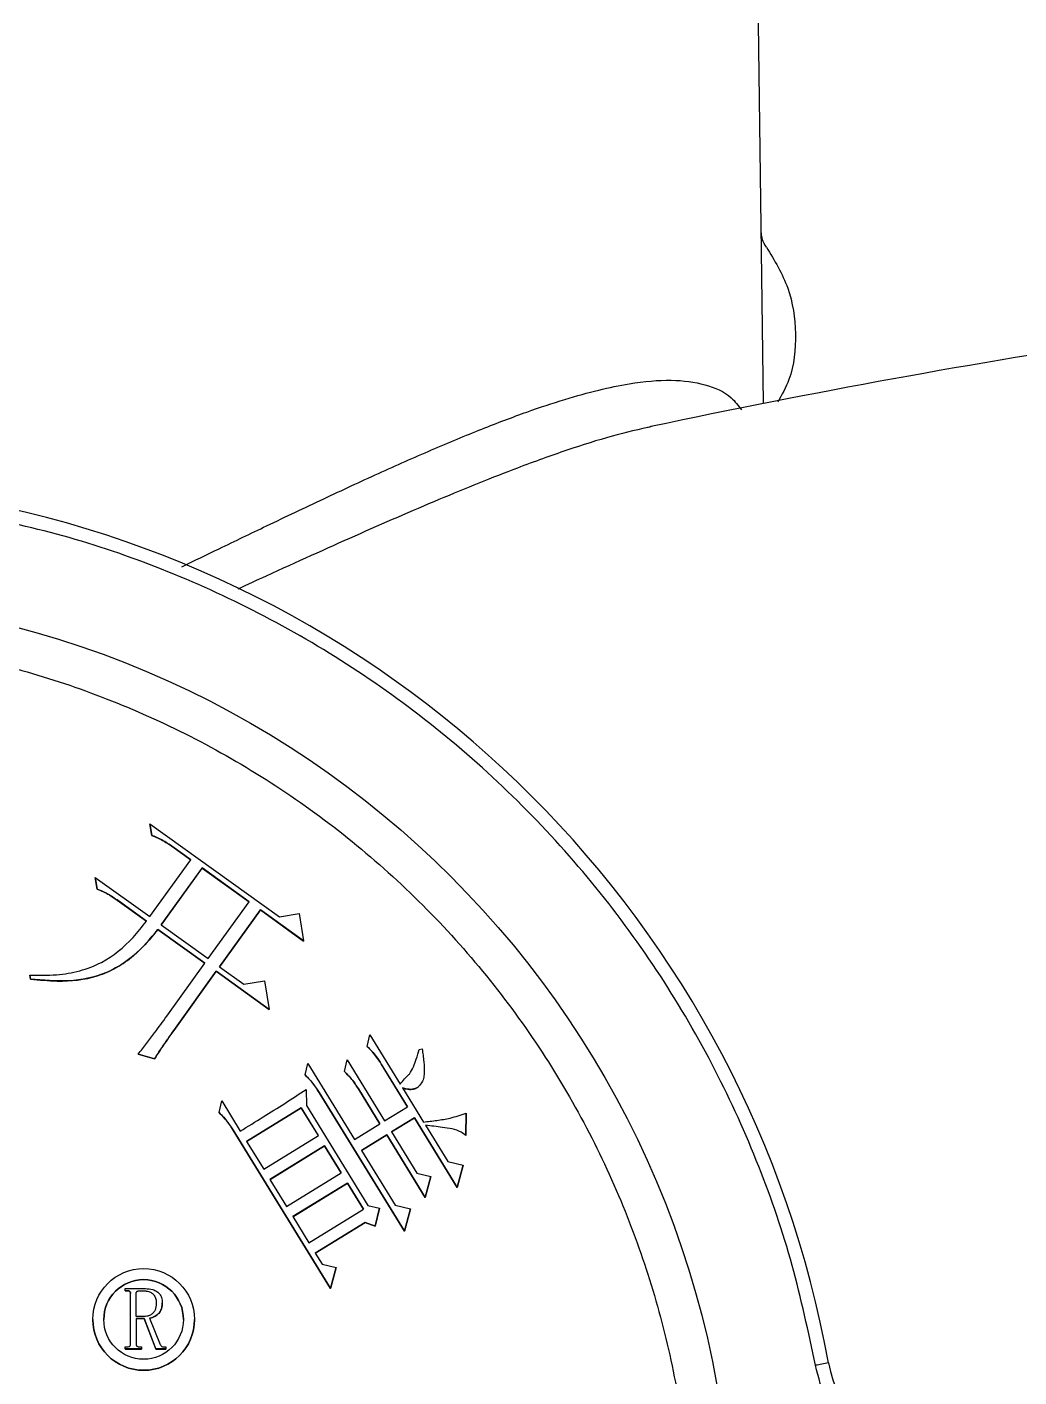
# Model space of a CAD drawing. Header units: millimetres. Extents: x 2085 to 4229, y 754 to 2271.
# Drawn here: x 3627.2 to 3701.2, y 2050.2 to 2150.9 of the extents above; entities that cross this region are included whole.
import ezdxf

# ---------------------------------------------------------------- set-up
doc = ezdxf.new("R2010")
doc.units = ezdxf.units.MM

msp = doc.modelspace()

# ---------------------------------------------------------------- linework, layer by layer
at = {"color": 7, "linetype": 'Continuous', "lineweight": 25}
for p, q in [((3682.16, 2122.789), (3681.789, 2151.154)), ((3673.508, 2121.017), (3673.706, 2121.053)), ((3636.544, 2090.582), (3636.4, 2091.455)), ((3636.4, 2091.455), (3646.063, 2084.512)), ((3636.4, 2091.455), (3636.4, 2091.453)), ((3636.4, 2091.453), (3636.544, 2090.579)), ((3636.544, 2090.582), (3636.544, 2090.579)), ((3639.436, 2088.761), (3638.023, 2089.775)), ((3638.023, 2089.775), (3638.023, 2089.773)), ((3638.023, 2089.773), (3639.435, 2088.759)), ((3636.39, 2084.523), (3639.436, 2088.761)), ((3640.284, 2088.152), (3637.237, 2083.914)), ((3637.238, 2083.913), (3640.284, 2088.15)), ((3643.787, 2085.635), (3640.284, 2088.152)), ((3640.284, 2088.152), (3640.284, 2088.15)), ((3640.284, 2088.15), (3643.786, 2085.633)), ((3632.465, 2086.572), (3632.321, 2087.445)), ((3632.321, 2087.445), (3636.39, 2084.523)), ((3632.321, 2087.445), (3632.321, 2087.443)), ((3632.321, 2087.443), (3632.465, 2086.57)), ((3632.465, 2086.572), (3632.465, 2086.57)), ((3636.146, 2084.183), (3633.942, 2085.766)), ((3633.942, 2085.766), (3633.942, 2085.764)), ((3633.942, 2085.764), (3636.146, 2084.181)), ((3640.741, 2081.397), (3643.787, 2085.635)), ((3644.635, 2085.026), (3641.588, 2080.788)), ((3641.589, 2080.787), (3644.635, 2085.024)), ((3647.855, 2082.709), (3644.635, 2085.026)), ((3644.635, 2085.026), (3644.635, 2085.024)), ((3644.635, 2085.024), (3647.855, 2082.707)), ((3646.063, 2084.512), (3647.522, 2084.749)), ((3647.522, 2084.749), (3647.855, 2082.709)), ((3640.497, 2081.058), (3636.993, 2083.575)), ((3636.993, 2083.575), (3636.993, 2083.573)), ((3636.993, 2083.573), (3640.496, 2081.056)), ((3637.237, 2083.914), (3640.741, 2081.397)), ((3647.855, 2082.709), (3647.855, 2082.707)), ((3637.653, 2077.102), (3640.497, 2081.058)), ((3627.48, 2079.871), (3627.431, 2080.164)), ((3627.431, 2080.164), (3627.431, 2080.162)), ((3627.431, 2080.162), (3627.48, 2079.869)), ((3641.344, 2080.449), (3638.177, 2076.041)), ((3638.177, 2076.039), (3641.344, 2080.447)), ((3645.3, 2077.606), (3641.344, 2080.449)), ((3641.344, 2080.449), (3641.344, 2080.447)), ((3641.344, 2080.447), (3645.3, 2077.603)), ((3641.588, 2080.788), (3643.397, 2079.488)), ((3627.48, 2079.871), (3627.48, 2079.869)), ((3643.397, 2079.488), (3644.95, 2079.743)), ((3644.95, 2079.743), (3645.3, 2077.606)), ((3645.3, 2077.606), (3645.3, 2077.603)), ((3638.177, 2076.041), (3638.177, 2076.039)), ((3652.606, 2074.846), (3652.811, 2075.704)), ((3652.811, 2075.704), (3655.064, 2072.041)), ((3636.731, 2073.91), (3635.527, 2074.259)), ((3635.527, 2074.259), (3635.527, 2074.257)), ((3635.527, 2074.257), (3636.731, 2073.907)), ((3656.487, 2074.625), (3656.7, 2074.676)), ((3636.731, 2073.91), (3636.731, 2073.907)), ((3647.967, 2072.724), (3648.173, 2073.582)), ((3648.173, 2073.582), (3651.661, 2067.911)), ((3650.903, 2072.981), (3651.108, 2073.842)), ((3651.108, 2073.842), (3653.906, 2069.293)), ((3655.619, 2070.346), (3653.656, 2073.536)), ((3653.656, 2073.536), (3653.656, 2073.534)), ((3653.656, 2073.534), (3655.618, 2070.345)), ((3656.857, 2073.096), (3656.857, 2073.098)), ((3648.062, 2071.643), (3648.075, 2070.428)), ((3655.377, 2061.076), (3649.018, 2071.414)), ((3649.018, 2071.414), (3649.018, 2071.412)), ((3649.018, 2071.412), (3655.377, 2061.074)), ((3653.551, 2069.075), (3651.953, 2071.674)), ((3651.953, 2071.674), (3651.953, 2071.672)), ((3651.953, 2071.672), (3653.55, 2069.074)), ((3655.246, 2071.746), (3656.81, 2069.206)), ((3641.551, 2069.917), (3641.757, 2070.775)), ((3641.757, 2070.775), (3643.136, 2068.53)), ((3647.685, 2070.269), (3643.608, 2067.762)), ((3643.609, 2067.76), (3647.685, 2070.267)), ((3648.959, 2068.201), (3647.685, 2070.269)), ((3647.685, 2070.269), (3647.685, 2070.267)), ((3647.685, 2070.267), (3648.958, 2068.201)), ((3648.075, 2070.428), (3652.655, 2062.985)), ((3653.906, 2069.293), (3655.619, 2070.346)), ((3651.661, 2067.911), (3653.551, 2069.075)), ((3656.127, 2069.519), (3654.414, 2068.466)), ((3654.415, 2068.464), (3656.127, 2069.517)), ((3659.325, 2064.32), (3656.127, 2069.519)), ((3656.127, 2069.519), (3656.127, 2069.517)), ((3656.127, 2069.517), (3659.325, 2064.318)), ((3656.954, 2068.969), (3658.626, 2066.252)), ((3659.99, 2069.858), (3659.949, 2068.204)), ((3659.949, 2068.202), (3659.99, 2069.856)), ((3659.99, 2069.858), (3659.99, 2069.856)), ((3649.87, 2056.792), (3642.602, 2068.607)), ((3642.602, 2068.607), (3642.602, 2068.605)), ((3642.602, 2068.605), (3649.87, 2056.79)), ((3644.882, 2065.694), (3648.959, 2068.201)), ((3654.06, 2068.247), (3652.169, 2067.084)), ((3652.17, 2067.082), (3654.06, 2068.245)), ((3656.931, 2063.581), (3654.06, 2068.247)), ((3654.06, 2068.247), (3654.06, 2068.245)), ((3654.06, 2068.245), (3656.931, 2063.578)), ((3654.414, 2068.466), (3656.304, 2065.394)), ((3659.949, 2068.204), (3659.949, 2068.202)), ((3643.608, 2067.762), (3644.882, 2065.694)), ((3649.429, 2067.433), (3645.352, 2064.926)), ((3645.353, 2064.925), (3649.429, 2067.431)), ((3650.667, 2065.425), (3649.429, 2067.433)), ((3649.429, 2067.433), (3649.429, 2067.431)), ((3649.429, 2067.431), (3650.666, 2065.424)), ((3652.169, 2067.084), (3654.679, 2063.008)), ((3658.626, 2066.252), (3659.772, 2065.979)), ((3659.772, 2065.979), (3659.325, 2064.32)), ((3659.325, 2064.318), (3659.772, 2065.977)), ((3659.772, 2065.979), (3659.772, 2065.977)), ((3645.352, 2064.926), (3646.59, 2062.918)), ((3646.59, 2062.918), (3650.667, 2065.425)), ((3656.304, 2065.394), (3657.355, 2065.142)), ((3657.355, 2065.142), (3656.931, 2063.581)), ((3656.931, 2063.578), (3657.355, 2065.14)), ((3657.355, 2065.142), (3657.355, 2065.14)), ((3651.139, 2064.657), (3647.063, 2062.15)), ((3647.064, 2062.148), (3651.139, 2064.655)), ((3652.336, 2062.707), (3651.139, 2064.657)), ((3651.139, 2064.657), (3651.139, 2064.655)), ((3651.139, 2064.655), (3652.335, 2062.707)), ((3659.325, 2064.32), (3659.325, 2064.318)), ((3652.655, 2062.985), (3653.515, 2062.782)), ((3654.679, 2063.008), (3655.822, 2062.735)), ((3656.931, 2063.581), (3656.931, 2063.578)), ((3647.063, 2062.15), (3648.26, 2060.2)), ((3648.26, 2060.2), (3652.336, 2062.707)), ((3653.515, 2062.782), (3653.197, 2061.444)), ((3653.197, 2061.441), (3653.515, 2062.78)), ((3653.515, 2062.782), (3653.515, 2062.78)), ((3655.822, 2062.735), (3655.377, 2061.076)), ((3655.377, 2061.074), (3655.822, 2062.733)), ((3655.822, 2062.735), (3655.822, 2062.733)), ((3652.454, 2061.721), (3648.733, 2059.432)), ((3648.734, 2059.431), (3652.454, 2061.719)), ((3653.197, 2061.444), (3652.454, 2061.721)), ((3652.454, 2061.721), (3652.454, 2061.719)), ((3652.454, 2061.719), (3653.197, 2061.441)), ((3653.197, 2061.444), (3653.197, 2061.441)), ((3655.377, 2061.076), (3655.377, 2061.074)), ((3648.733, 2059.432), (3649.241, 2058.605)), ((3649.241, 2058.605), (3650.292, 2058.356)), ((3650.292, 2058.356), (3649.87, 2056.792)), ((3649.87, 2056.79), (3650.292, 2058.354)), ((3650.292, 2058.356), (3650.292, 2058.354)), ((3634.554, 2056.623), (3634.554, 2056.781)), ((3634.554, 2056.781), (3636.054, 2056.781)), ((3634.711, 2056.623), (3634.554, 2056.623)), ((3634.554, 2056.623), (3634.554, 2056.621)), ((3634.554, 2056.621), (3634.711, 2056.621)), ((3634.711, 2056.623), (3634.711, 2056.621)), ((3634.948, 2052.649), (3634.948, 2056.412)), ((3635.369, 2054.702), (3635.369, 2056.412)), ((3635.606, 2056.623), (3635.896, 2056.623)), ((3635.606, 2056.623), (3635.606, 2056.621)), ((3635.606, 2056.621), (3635.896, 2056.621)), ((3635.896, 2056.623), (3635.896, 2056.621)), ((3649.87, 2056.792), (3649.87, 2056.79)), ((3632.134, 2054.484), (3632.134, 2054.482)), ((3635.948, 2054.702), (3635.369, 2054.702)), ((3635.975, 2054.544), (3635.369, 2054.544)), ((3635.369, 2054.544), (3635.369, 2052.649)), ((3635.369, 2054.542), (3635.975, 2054.542)), ((3636.843, 2052.281), (3635.975, 2054.544)), ((3635.975, 2054.544), (3635.975, 2054.542)), ((3635.975, 2054.542), (3636.843, 2052.278)), ((3636.369, 2054.57), (3637.159, 2052.623)), ((3639.718, 2054.482), (3639.718, 2054.484)), ((3634.554, 2052.281), (3634.554, 2052.439)), ((3634.554, 2052.439), (3634.711, 2052.439)), ((3635.764, 2052.281), (3634.554, 2052.281)), ((3634.554, 2052.281), (3634.554, 2052.278)), ((3634.554, 2052.278), (3635.764, 2052.278)), ((3635.606, 2052.439), (3635.764, 2052.439)), ((3635.764, 2052.439), (3635.764, 2052.281)), ((3635.764, 2052.281), (3635.764, 2052.278)), ((3637.58, 2052.281), (3636.843, 2052.281)), ((3636.843, 2052.281), (3636.843, 2052.278)), ((3636.843, 2052.278), (3637.58, 2052.278)), ((3637.422, 2052.439), (3637.58, 2052.439)), ((3637.58, 2052.439), (3637.58, 2052.281)), ((3637.58, 2052.281), (3637.58, 2052.278))]:
    msp.add_line(p, q, dxfattribs=at)
for centre, radius in [((3608.311, 2036.929), 71.5), ((3635.926, 2054.484), 3.792), ((3635.926, 2054.484), 2.971)]:
    msp.add_circle(centre, radius, dxfattribs=at)
for centre, radius, start, end in [((3809.499, 1478.352), 656.897, 95.489386, 101.924805), ((3608.311, 2036.927), 80, 10.30617, 79.69396), ((3635.926, 2054.482), 2.971, 0.0001, 179.9999), ((3635.926, 2054.482), 3.792, 180.00009, 359.99975), ((3707.518, 1934.33), 118.693, 99.94425, 100.42679), ((3696.859, 2053.029), 10, 190.30615, 249.41337)]:
    msp.add_arc(centre, radius, start, end, dxfattribs=at)
for points, knots in [([(3682.381, 2134.462), (3682.272, 2134.639), (3682.051, 2134.995), (3682.012, 2135.412), (3681.992, 2135.622)], [0, 0, 0, 0, 0.4971187, 1, 1, 1, 1]), ([(3682.381, 2134.462), (3682.983, 2133.469), (3684.187, 2131.483), (3684.689, 2128.008), (3684.395, 2125.013), (3683.537, 2123.442), (3683.233, 2122.886)], [0, 0, 0, 0, 0.2818923, 0.5637846, 0.8456768, 1, 1, 1, 1]), ([(3638.765, 2110.615), (3639.699, 2111.066), (3641.845, 2112.103), (3645.39, 2113.809), (3649.374, 2115.703), (3653.485, 2117.607), (3657.431, 2119.359), (3661.131, 2120.898), (3664.437, 2122.152), (3667.338, 2123.118), (3669.882, 2123.823), (3672.604, 2124.387), (3675.345, 2124.634), (3677.875, 2124.278), (3679.615, 2123.53), (3680.286, 2122.636), (3680.526, 2122.317)], [0, 0, 0, 0, 0.0469431, 0.1078801, 0.183383, 0.2583795, 0.3343242, 0.4100721, 0.481911, 0.5462274, 0.6084698, 0.6687832, 0.7633296, 0.8552304, 0.9483781, 1, 1, 1, 1]), ([(3673.897, 2121.1), (3672.907, 2120.871), (3670.907, 2120.407), (3667.517, 2119.335), (3663.262, 2117.805), (3658.019, 2115.686), (3651.723, 2112.942), (3646.676, 2110.658), (3643.658, 2109.279), (3642.949, 2108.955)], [0, 0, 0, 0, 0.122639, 0.2477412, 0.3757787, 0.5645067, 0.75334, 0.9420073, 1, 1, 1, 1]), ([(3686.037, 2051.063), (3685.51, 2053.559), (3684.448, 2058.596), (3681.909, 2065.973), (3678.64, 2073.215), (3674.577, 2080.194), (3669.766, 2086.797), (3664.273, 2092.891), (3658.18, 2098.383), (3651.577, 2103.195), (3644.598, 2107.258), (3637.355, 2110.527), (3629.978, 2113.066), (3624.941, 2114.128), (3622.445, 2114.655)], [0, 0, 0, 0, 0.07995876, 0.16137147, 0.24414236, 0.32889261, 0.41421659, 0.49999999, 0.58577836, 0.67110241, 0.75585763, 0.83862366, 0.92003884, 1, 1, 1, 1]), ([(3539.811, 2036.936), (3539.866, 2039.025), (3539.976, 2043.203), (3540.886, 2049.542), (3542.372, 2055.894), (3544.546, 2062.26), (3547.377, 2068.483), (3550.89, 2074.506), (3555.044, 2080.198), (3559.788, 2085.459), (3565.049, 2090.202), (3570.741, 2094.357), (3576.764, 2097.87), (3582.987, 2100.702), (3589.353, 2102.873), (3595.705, 2104.368), (3602.044, 2105.246), (3608.311, 2105.531), (3614.578, 2105.246), (3620.917, 2104.368), (3627.27, 2102.873), (3633.635, 2100.702), (3639.859, 2097.87), (3645.881, 2094.357), (3651.573, 2090.202), (3656.835, 2085.459), (3661.578, 2080.198), (3665.732, 2074.506), (3669.246, 2068.483), (3672.077, 2062.26), (3674.251, 2055.894), (3675.737, 2049.542), (3676.647, 2043.203), (3676.756, 2039.025), (3676.811, 2036.936)], [0, 0, 0, 0, 0.0291236, 0.0582485, 0.08912, 0.1199941, 0.1519015, 0.1843128, 0.2170688, 0.25, 0.2829312, 0.3156872, 0.3480985, 0.3800059, 0.4108775, 0.4417515, 0.4708745, 0.5, 0.529123, 0.5582485, 0.58912, 0.6199941, 0.6519015, 0.6843128, 0.7170688, 0.75, 0.7829312, 0.8156872, 0.8480985, 0.8800059, 0.9108775, 0.9417515, 0.9708751, 1, 1, 1, 1]), ([(3638.023, 2089.775), (3637.886, 2089.87), (3637.612, 2090.06), (3637.123, 2090.342), (3636.756, 2090.494), (3636.544, 2090.582)], [0, 0, 0, 0, 0.2959723, 0.59214985, 1, 1, 1, 1]), ([(3636.544, 2090.579), (3636.699, 2090.517), (3637.008, 2090.393), (3637.506, 2090.127), (3637.834, 2089.903), (3638.023, 2089.773)], [0, 0, 0, 0, 0.2959938, 0.5922002, 1, 1, 1, 1]), ([(3633.942, 2085.766), (3633.805, 2085.861), (3633.531, 2086.051), (3633.042, 2086.332), (3632.677, 2086.484), (3632.465, 2086.572)], [0, 0, 0, 0, 0.2963846, 0.5929775, 1, 1, 1, 1]), ([(3632.465, 2086.57), (3632.62, 2086.507), (3632.929, 2086.382), (3633.426, 2086.117), (3633.753, 2085.893), (3633.942, 2085.764)], [0, 0, 0, 0, 0.2964036, 0.5930179, 1, 1, 1, 1]), ([(3627.431, 2080.164), (3628.1, 2080.151), (3629.352, 2080.126), (3631.168, 2080.437), (3633.212, 2081.196), (3634.868, 2082.582), (3635.818, 2083.773), (3636.146, 2084.183)], [0, 0, 0, 0, 0.1989974, 0.3726503, 0.5456254, 0.8432566, 1, 1, 1, 1]), ([(3636.993, 2083.575), (3636.57, 2083.058), (3635.504, 2081.754), (3633.281, 2080.189), (3630.341, 2079.604), (3628.431, 2079.782), (3627.48, 2079.871)], [0, 0, 0, 0, 0.1857159, 0.4679578, 0.7348593, 1, 1, 1, 1]), ([(3627.48, 2079.869), (3628.143, 2079.802), (3629.812, 2079.632), (3632.045, 2079.86), (3633.923, 2080.692), (3635.512, 2081.798), (3636.419, 2082.884), (3636.993, 2083.573)], [0, 0, 0, 0, 0.18536599, 0.4664547, 0.60922565, 0.75230517, 1, 1, 1, 1]), ([(3635.527, 2074.259), (3635.73, 2074.523), (3636.136, 2075.052), (3636.692, 2075.791), (3637.198, 2076.474), (3637.502, 2076.893), (3637.653, 2077.102)], [0, 0, 0, 0, 0.28162406, 0.56325086, 0.78161879, 1, 1, 1, 1]), ([(3638.177, 2076.041), (3637.984, 2075.77), (3637.639, 2075.284), (3637.159, 2074.572), (3636.874, 2074.13), (3636.731, 2073.91)], [0, 0, 0, 0, 0.3881543, 0.694028, 1, 1, 1, 1]), ([(3636.731, 2073.907), (3636.912, 2074.187), (3637.236, 2074.688), (3637.721, 2075.397), (3638.025, 2075.825), (3638.177, 2076.039)], [0, 0, 0, 0, 0.38815448, 0.69402924, 1, 1, 1, 1]), ([(3653.656, 2073.536), (3653.566, 2073.676), (3653.385, 2073.956), (3653.045, 2074.404), (3652.767, 2074.684), (3652.606, 2074.846)], [0, 0, 0, 0, 0.2970338, 0.5942695, 1, 1, 1, 1]), ([(3652.606, 2074.844), (3652.724, 2074.727), (3652.962, 2074.492), (3653.316, 2074.055), (3653.532, 2073.725), (3653.656, 2073.534)], [0, 0, 0, 0, 0.297059, 0.59435, 1, 1, 1, 1]), ([(3655.747, 2072.786), (3655.854, 2072.961), (3656.066, 2073.31), (3656.287, 2073.939), (3656.415, 2074.38), (3656.487, 2074.625)], [0, 0, 0, 0, 0.3080819, 0.6148901, 1, 1, 1, 1]), ([(3656.7, 2074.676), (3656.745, 2074.346), (3656.833, 2073.71), (3656.886, 2072.933), (3656.789, 2072.321), (3656.581, 2071.999), (3656.413, 2071.831), (3656.364, 2071.782)], [0, 0, 0, 0, 0.3287543, 0.6337994, 0.7646363, 0.9315296, 1, 1, 1, 1]), ([(3651.953, 2071.674), (3651.863, 2071.814), (3651.682, 2072.094), (3651.342, 2072.541), (3651.064, 2072.82), (3650.903, 2072.981)], [0, 0, 0, 0, 0.2973696, 0.5949685, 1, 1, 1, 1]), ([(3650.903, 2072.979), (3651.022, 2072.862), (3651.259, 2072.627), (3651.615, 2072.193), (3651.83, 2071.862), (3651.953, 2071.672)], [0, 0, 0, 0, 0.2973888, 0.5950408, 1, 1, 1, 1]), ([(3649.018, 2071.414), (3648.927, 2071.554), (3648.746, 2071.834), (3648.406, 2072.283), (3648.128, 2072.563), (3647.967, 2072.724)], [0, 0, 0, 0, 0.2970338, 0.5942695, 1, 1, 1, 1]), ([(3647.967, 2072.722), (3648.086, 2072.605), (3648.323, 2072.37), (3648.678, 2071.934), (3648.893, 2071.603), (3649.018, 2071.412)], [0, 0, 0, 0, 0.297059, 0.59435, 1, 1, 1, 1]), ([(3655.064, 2072.041), (3655.17, 2072.171), (3655.331, 2072.367), (3655.565, 2072.609), (3655.687, 2072.727), (3655.747, 2072.786)], [0, 0, 0, 0, 0.4983742, 0.7490822, 1, 1, 1, 1]), ([(3643.136, 2068.53), (3643.703, 2068.88), (3644.813, 2069.566), (3646.463, 2070.592), (3647.529, 2071.293), (3648.062, 2071.643)], [0, 0, 0, 0, 0.3431832, 0.6715556, 1, 1, 1, 1]), ([(3656.364, 2071.782), (3656.235, 2071.727), (3655.953, 2071.608), (3655.559, 2071.66), (3655.324, 2071.725), (3655.246, 2071.746)], [0, 0, 0, 0, 0.3603885, 0.7895238, 1, 1, 1, 1]), ([(3655.246, 2071.744), (3655.378, 2071.709), (3655.643, 2071.639), (3656.038, 2071.629), (3656.264, 2071.733), (3656.364, 2071.78)], [0, 0, 0, 0, 0.3565847, 0.7163644, 1, 1, 1, 1]), ([(3642.602, 2068.607), (3642.511, 2068.747), (3642.33, 2069.027), (3641.99, 2069.475), (3641.712, 2069.755), (3641.551, 2069.917)], [0, 0, 0, 0, 0.2970338, 0.5942695, 1, 1, 1, 1]), ([(3641.551, 2069.915), (3641.67, 2069.798), (3641.907, 2069.563), (3642.262, 2069.126), (3642.477, 2068.796), (3642.602, 2068.605)], [0, 0, 0, 0, 0.297059, 0.59435, 1, 1, 1, 1]), ([(3656.81, 2069.206), (3657.142, 2069.244), (3657.804, 2069.321), (3658.876, 2069.499), (3659.592, 2069.73), (3659.99, 2069.858)], [0, 0, 0, 0, 0.3073895, 0.6148574, 1, 1, 1, 1]), ([(3659.949, 2068.204), (3659.836, 2068.289), (3659.339, 2068.664), (3658.258, 2068.798), (3657.372, 2068.914), (3656.954, 2068.969)], [0, 0, 0, 0, 0.1355582, 0.59251724, 1, 1, 1, 1]), ([(3634.948, 2056.412), (3634.947, 2056.443), (3634.945, 2056.492), (3634.914, 2056.554), (3634.875, 2056.591), (3634.806, 2056.62), (3634.75, 2056.621), (3634.711, 2056.623)], [0, 0, 0, 0, 0.2504106, 0.398556, 0.5474402, 0.6862357, 1, 1, 1, 1]), ([(3634.711, 2056.621), (3634.749, 2056.619), (3634.805, 2056.618), (3634.875, 2056.589), (3634.915, 2056.551), (3634.942, 2056.495), (3634.948, 2056.446), (3634.948, 2056.415), (3634.948, 2056.41)], [0, 0, 0, 0, 0.3046765, 0.4550368, 0.6065485, 0.7453901, 0.9603697, 1, 1, 1, 1]), ([(3635.369, 2056.412), (3635.371, 2056.439), (3635.374, 2056.485), (3635.405, 2056.545), (3635.455, 2056.589), (3635.525, 2056.619), (3635.579, 2056.621), (3635.606, 2056.623)], [0, 0, 0, 0, 0.22289413, 0.38483568, 0.54731898, 0.77307193, 1, 1, 1, 1]), ([(3635.369, 2056.41), (3635.371, 2056.437), (3635.374, 2056.483), (3635.405, 2056.543), (3635.455, 2056.587), (3635.525, 2056.617), (3635.579, 2056.619), (3635.606, 2056.621)], [0, 0, 0, 0, 0.2228941, 0.3848357, 0.547319, 0.7730719, 1, 1, 1, 1]), ([(3635.896, 2056.623), (3636.038, 2056.615), (3636.264, 2056.603), (3636.549, 2056.466), (3636.735, 2056.267), (3636.853, 2055.992), (3636.864, 2055.784), (3636.869, 2055.675)], [0, 0, 0, 0, 0.27235788, 0.4349177, 0.59830332, 0.79042618, 1, 1, 1, 1]), ([(3635.896, 2056.621), (3636.038, 2056.613), (3636.264, 2056.601), (3636.549, 2056.464), (3636.735, 2056.265), (3636.853, 2055.99), (3636.864, 2055.782), (3636.869, 2055.673)], [0, 0, 0, 0, 0.2723579, 0.4349177, 0.5983033, 0.7904262, 1, 1, 1, 1]), ([(3636.054, 2056.781), (3636.242, 2056.771), (3636.546, 2056.756), (3636.914, 2056.59), (3637.143, 2056.383), (3637.293, 2056.09), (3637.308, 2055.861), (3637.317, 2055.728)], [0, 0, 0, 0, 0.3001846, 0.4844442, 0.6359343, 0.7877448, 1, 1, 1, 1]), ([(3636.869, 2055.675), (3636.859, 2055.505), (3636.842, 2055.246), (3636.647, 2054.957), (3636.428, 2054.798), (3636.186, 2054.712), (3636.019, 2054.705), (3635.948, 2054.702)], [0, 0, 0, 0, 0.3308835, 0.5011791, 0.6709162, 0.8596877, 1, 1, 1, 1]), ([(3637.317, 2055.728), (3637.308, 2055.581), (3637.292, 2055.323), (3637.12, 2054.987), (3636.857, 2054.749), (3636.594, 2054.61), (3636.417, 2054.579), (3636.369, 2054.57)], [0, 0, 0, 0, 0.267946, 0.4692773, 0.6704052, 0.9119953, 1, 1, 1, 1]), ([(3636.369, 2054.568), (3636.513, 2054.607), (3636.784, 2054.681), (3637.085, 2054.941), (3637.275, 2055.274), (3637.313, 2055.545), (3637.316, 2055.706), (3637.317, 2055.726)], [0, 0, 0, 0, 0.2708017, 0.5092108, 0.7050775, 0.9633829, 1, 1, 1, 1]), ([(3634.711, 2052.439), (3634.757, 2052.44), (3634.82, 2052.443), (3634.892, 2052.482), (3634.929, 2052.53), (3634.947, 2052.588), (3634.948, 2052.63), (3634.948, 2052.649)], [0, 0, 0, 0, 0.3640306, 0.510061, 0.6558643, 0.8438409, 1, 1, 1, 1]), ([(3635.369, 2052.649), (3635.371, 2052.624), (3635.374, 2052.579), (3635.403, 2052.519), (3635.451, 2052.475), (3635.521, 2052.444), (3635.576, 2052.441), (3635.606, 2052.439)], [0, 0, 0, 0, 0.2102235, 0.3757588, 0.5425339, 0.746796, 1, 1, 1, 1]), ([(3637.159, 2052.623), (3637.172, 2052.598), (3637.2, 2052.548), (3637.257, 2052.486), (3637.334, 2052.446), (3637.391, 2052.441), (3637.422, 2052.439)], [0, 0, 0, 0, 0.2494577, 0.5009802, 0.7310389, 1, 1, 1, 1]), ([(3692.991, 2042.733), (3692.144, 2043.124), (3690.422, 2043.92), (3688.33, 2045.91), (3686.745, 2048.323), (3686.27, 2050.16), (3686.037, 2051.063)], [0, 0, 0, 0, 0.2457963, 0.5, 0.7542037, 1, 1, 1, 1])]:
    msp.add_open_spline(points, degree=3, knots=knots, dxfattribs=at)

doc.saveas('drawing.dxf')
